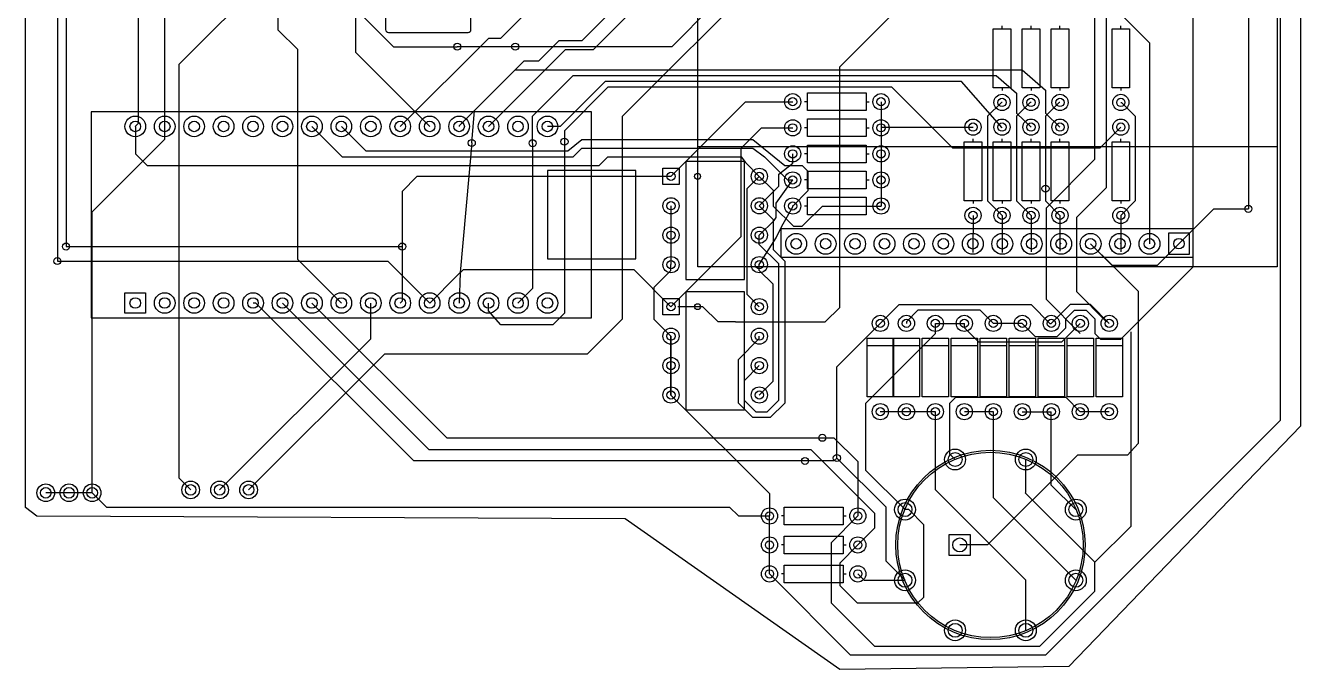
# Model space of a CAD drawing. Header units: millimetres. Extents: x 0 to 110, y -113 to 8.
# Drawn here: x 0 to 110, y -112.8 to -57.2 of the extents above; entities that cross this region are included whole.
import ezdxf

# ---------------------------------------------------------------- set-up
doc = ezdxf.new("R2010")
doc.units = ezdxf.units.MM

msp = doc.modelspace()

# ---------------------------------------------------------------- linework, layer by layer
for points in [[(58, 8), (108, 8), (108, -78), (58, -78), (58, 8)], [(56.96, -68.92), (56.96, -79.08), (62.04, -79.08), (62.04, -68.92), (56.96, -68.92)], [(45.03, -77.31), (52.65, -77.31), (52.65, -69.69), (45.03, -69.69), (45.03, -77.31)], [(56.39, -69.49), (56.39, -70.89), (54.99, -70.89), (54.99, -69.49)], [(65.19, -74.7), (100.7, -74.7), (100.7, -77.2), (65.19, -77.2), (65.19, -74.7)], [(98.61, -75.1), (98.61, -76.9), (100.41, -76.9), (100.41, -75.1)], [(8.58, -80.23), (10.36, -80.23), (10.36, -82.01), (8.58, -82.01)], [(56.96, -80.17), (56.96, -90.33), (62.04, -90.33), (62.04, -80.17), (56.96, -80.17)], [(56.39, -80.74), (56.39, -82.14), (54.99, -82.14), (54.99, -80.74)], [(72.61, -89.23), (72.61, -84.15), (74.89, -84.15), (74.89, -89.23), (72.61, -89.23)], [(74.86, -89.23), (74.86, -84.15), (77.14, -84.15), (77.14, -89.23), (74.86, -89.23)], [(77.36, -89.23), (77.36, -84.15), (79.64, -84.15), (79.64, -89.23), (77.36, -89.23)], [(79.86, -89.23), (79.86, -84.15), (82.14, -84.15), (82.14, -89.23), (79.86, -89.23)], [(82.36, -89.23), (82.36, -84.15), (84.64, -84.15), (84.64, -89.23), (82.36, -89.23)], [(84.86, -89.23), (84.86, -84.15), (87.14, -84.15), (87.14, -89.23), (84.86, -89.23)], [(87.36, -89.23), (87.36, -84.15), (89.64, -84.15), (89.64, -89.23), (87.36, -89.23)], [(89.86, -89.23), (89.86, -84.15), (92.14, -84.15), (92.14, -89.23), (89.86, -89.23)], [(92.36, -89.23), (92.36, -84.15), (94.64, -84.15), (94.64, -89.23), (92.36, -89.23)], [(79.7, -101.1), (81.5, -101.1), (81.5, -102.9), (79.7, -102.9)]]:
    msp.add_lwpolyline(points, close=True)
for points in [[(51.75, -99.75), (0.99, -99.53), (0, -98.78), (0, -1.03), (1, 0)], [(9.47, -65.88), (9.75, -65.6), (9.75, -44.75), (13.25, -41.25), (22.25, -41.25), (23.25, -40.25), (23.25, -40), (26.5, -36.75), (26.5, -28.99), (38.75, -16.75)], [(9.5, -24.55), (7, -27.05), (7, -31), (6.25, -31.5), (2.75, -31.5), (1.75, -32.25), (1.75, -36.5), (2.75, -37.5), (2.75, -61.24), (2.75, -77.5)], [(50.5, -26), (50.5, -56), (48, -58.5), (46, -58.5), (44.25, -60.25), (43, -60.25), (37.41, -65.84), (37.41, -65.88)], [(110, -26), (110, -91.75)], [(14.3, -33.95), (3.5, -44.75), (3.5, -60.75), (3.5, -76.25)], [(61.25, -82.75), (61.25, -82.75), (69, -82.75), (70.25, -81.5), (70.25, -60.75), (78.75, -52.25), (78.75, -51), (80.06, -49.69), (80.06, -43.94)], [(93.27, -82.74), (90.69, -80.15), (90.69, -73.72), (93.25, -71.15), (93.25, -45.25)], [(32.33, -65.88), (39.96, -58.25), (41, -58.25), (43.5, -55.75), (43.5, -51.5), (45.75, -49.25), (52.25, -49.25), (53.75, -47.75)], [(91, -83.75), (88.08, -80.83), (88.08, -72.91), (92.27, -68.72), (92.25, -47.75)], [(12.01, -65.88), (12.01, -52.24), (14, -50.25), (14.19, -50.25)], [(65.06, -50.5), (64.56, -51), (58.5, -51), (57.75, -51.75), (56.75, -51.75), (56, -52.5), (56, -53.5), (56.5, -54), (58.75, -54), (59.25, -54.5), (59.25, -55.5), (55.75, -59), (42.25, -59)], [(14.25, -97.25), (13.25, -96.25), (13.25, -60.5), (20.79, -52.96), (20.79, -52.75)], [(25.5, -52.75), (31.75, -59), (37.25, -59)], [(34.87, -65.88), (28.5, -59.51), (28.5, -52)], [(39.95, -65.88), (46.58, -59.25), (49, -59.25), (51.75, -56.5), (51.75, -54.75), (53.75, -52.75)], [(108.25, -52), (108.25, -91.25), (88, -111.5), (71.19, -111.5), (64.19, -104.5)], [(19.25, -97.25), (31, -85.5), (48.5, -85.5), (51.5, -82.5), (51.5, -65), (63.5, -53), (65.06, -53)], [(105.5, -53.81), (105.5, -73)], [(27.25, -81.12), (23.5, -77.37), (23.5, -59.25), (21.81, -57.56), (21.81, -55.25)], [(31.07, -55.48), (31.07, -57.52)], [(38.43, -57.52), (38.43, -55.48)], [(86, -82.88), (87.12, -84), (89, -84), (89.75, -83.25), (89.75, -82.5), (90.5, -81.75), (91.5, -81.75), (92.25, -82.5), (92.25, -83.75), (92.75, -84.25), (94.5, -84.25), (100.75, -78), (100.75, -55.09)], [(94.5, -56.19), (96.97, -58.66), (96.97, -76.01)], [(31.32, -57.77), (38.18, -57.77)], [(83.49, -62.54), (83.49, -57.46)], [(83.49, -57.46), (84.25, -57.46)], [(84.25, -57.46), (84.25, -57.21)], [(84.25, -57.46), (85.01, -57.46)], [(85.01, -57.46), (85.01, -62.54)], [(85.99, -62.54), (85.99, -57.46)], [(85.99, -57.46), (86.75, -57.46)], [(86.75, -57.46), (86.75, -57.21)], [(86.75, -57.46), (87.51, -57.46)], [(87.51, -57.46), (87.51, -62.54)], [(88.49, -62.54), (88.49, -57.46)], [(88.49, -57.46), (89.25, -57.46)], [(89.25, -57.46), (89.25, -57.21)], [(89.25, -57.46), (90.01, -57.46)], [(90.01, -57.46), (90.01, -62.54)], [(93.74, -62.54), (93.74, -57.46)], [(93.74, -57.46), (94.5, -57.46)], [(94.5, -57.46), (94.5, -57.21)], [(94.5, -57.46), (95.26, -57.46)], [(95.26, -57.46), (95.26, -62.54)], [(42.25, -59), (37.25, -59)], [(38.5, -67.31), (38.75, -64.5), (42.25, -61), (86, -61), (88, -62.75), (88, -64.75), (89.25, -65.94)], [(43.75, -67.33), (43.75, -65), (47.25, -61.5), (83.75, -61.5), (85.5, -63), (85.5, -64.75), (86.75, -65.94)], [(84.25, -66), (80.75, -62), (50, -62), (46.12, -65.88), (45.03, -65.88)], [(94.5, -65.94), (92.69, -67.75), (80, -67.75), (74.75, -62.5), (50.25, -62.5), (46.5, -66.25), (46.5, -67.2)], [(84.25, -62.54), (83.49, -62.54)], [(85.01, -62.54), (84.25, -62.54)], [(84.25, -62.54), (84.25, -62.79)], [(86.75, -62.54), (85.99, -62.54)], [(87.51, -62.54), (86.75, -62.54)], [(86.75, -62.54), (86.75, -62.79)], [(89.25, -62.54), (88.49, -62.54)], [(90.01, -62.54), (89.25, -62.54)], [(89.25, -62.54), (89.25, -62.79)], [(94.5, -62.54), (93.74, -62.54)], [(95.26, -62.54), (94.5, -62.54)], [(94.5, -62.54), (94.5, -62.79)], [(55.69, -70.19), (62.13, -63.75), (66.19, -63.75)], [(67.46, -63.75), (67.21, -63.75)], [(67.46, -63.75), (67.46, -62.99)], [(67.46, -62.99), (72.54, -62.99)], [(67.46, -64.51), (67.46, -63.75)], [(72.54, -62.99), (72.54, -63.75)], [(72.54, -63.75), (72.54, -64.51)], [(72.54, -63.75), (72.79, -63.75)], [(73.81, -63.75), (73.81, -66)], [(48.84, -64.61), (5.66, -64.61)], [(5.66, -64.61), (5.66, -82.39)], [(48.84, -82.39), (48.84, -64.61)], [(72.54, -64.51), (67.46, -64.51)], [(84.25, -63.81), (84.19, -63.81), (83, -65), (83, -72.31), (84.25, -73.56)], [(86.75, -63.81), (86.69, -63.81), (85.5, -65), (85.5, -72.31), (86.75, -73.56)], [(89.25, -63.81), (89.19, -63.81), (88, -65), (88, -71.25)], [(94.5, -63.81), (94.56, -63.81), (95.75, -65), (95.75, -72.31), (94.5, -73.56)], [(5.75, -97.5), (5.75, -73.25), (12.01, -66.99), (12.01, -65.88)], [(9.47, -65.88), (9.5, -65.91), (9.5, -68.25), (10.5, -69.25), (49.5, -69.25), (50.25, -68.5), (61.75, -68.5), (62.12, -69), (63.31, -70.19)], [(24.71, -65.88), (27.33, -68.5), (47.25, -68.5), (48, -67.75), (62.75, -67.75), (63.75, -68.5), (65.75, -70.5), (66.19, -70.5)], [(27.25, -65.88), (29.37, -68), (46.8, -68), (48, -67), (62.75, -67), (65.5, -69.25), (67, -69.25), (67.5, -69.75), (67.5, -71.44), (66.19, -72.75)], [(67.46, -66), (67.21, -66)], [(67.46, -65.24), (72.54, -65.24)], [(67.46, -66), (67.46, -65.24)], [(67.46, -66.76), (67.46, -66)], [(72.54, -65.24), (72.54, -66)], [(72.54, -66), (72.54, -66.76)], [(72.54, -66), (72.79, -66)], [(73.81, -66), (73.87, -65.94), (81.75, -65.94)], [(55.69, -81.44), (61.75, -75.38), (61.75, -67.75), (63.5, -66), (66.19, -66)], [(72.54, -66.76), (67.46, -66.76)], [(73.81, -66), (73.81, -68.25)], [(81.75, -67.21), (81.75, -66.96)], [(84.25, -67.21), (84.25, -66.96)], [(86.75, -67.21), (86.75, -66.96)], [(89.25, -67.21), (89.25, -66.96)], [(94.5, -67.21), (94.5, -66.96)], [(38.5, -67.31), (37.5, -78.5), (37.41, -81.12)], [(46.5, -67.2), (46.5, -82), (45.5, -83), (41, -83), (39.95, -81.8), (39.95, -81.12)], [(43.75, -67.33), (43.75, -79.86), (42.49, -81.12)], [(58, -67.6), (108, -67.6)], [(67.46, -67.49), (72.54, -67.49)], [(67.46, -68.25), (67.46, -67.49)], [(72.54, -67.49), (72.54, -68.25)], [(80.99, -72.29), (80.99, -67.21)], [(80.99, -67.21), (81.75, -67.21)], [(81.75, -67.21), (82.51, -67.21)], [(82.51, -67.21), (82.51, -72.29)], [(83.49, -72.29), (83.49, -67.21)], [(83.49, -67.21), (84.25, -67.21)], [(84.25, -67.21), (85.01, -67.21)], [(85.01, -67.21), (85.01, -72.29)], [(85.99, -72.29), (85.99, -67.21)], [(85.99, -67.21), (86.75, -67.21)], [(86.75, -67.21), (87.51, -67.21)], [(87.51, -67.21), (87.51, -72.29)], [(88.49, -72.29), (88.49, -67.21)], [(88.49, -67.21), (89.25, -67.21)], [(89.25, -67.21), (90.01, -67.21)], [(90.01, -67.21), (90.01, -72.29)], [(93.74, -72.29), (93.74, -67.21)], [(93.74, -67.21), (94.5, -67.21)], [(94.5, -67.21), (95.26, -67.21)], [(95.26, -67.21), (95.26, -72.29)], [(63.31, -72.73), (65, -71.04), (65, -70), (66.19, -69.06), (66.19, -68.25)], [(67.46, -68.25), (67.21, -68.25)], [(67.46, -69.01), (67.46, -68.25)], [(72.54, -69.01), (67.46, -69.01)], [(72.54, -68.25), (72.54, -69.01)], [(72.54, -68.25), (72.79, -68.25)], [(73.81, -68.25), (73.81, -70.5)], [(55.69, -70.19), (33.75, -70.19), (32.5, -71.5), (32.5, -76.25)], [(63.31, -81.44), (62.25, -80.38), (62.25, -71.25), (63.31, -70.19)], [(63.31, -70.19), (64.5, -71.38), (64.5, -72.75), (66.25, -74.5), (67, -74.5), (68.75, -72.75), (73.81, -72.75)], [(67.46, -69.74), (72.54, -69.74)], [(67.46, -70.5), (67.46, -69.74)], [(72.54, -69.74), (72.54, -70.5)], [(63.31, -75.27), (64.58, -74), (64.75, -73.75), (64.75, -72.5), (66.19, -70.5)], [(67.46, -70.5), (67.21, -70.5)], [(67.46, -71.26), (67.46, -70.5)], [(72.54, -71.26), (67.46, -71.26)], [(72.54, -70.5), (72.54, -71.26)], [(72.54, -70.5), (72.79, -70.5)], [(73.81, -70.5), (73.81, -72.75)], [(88, -71.25), (88, -72.31), (89.25, -73.56)], [(67.46, -71.99), (72.54, -71.99)], [(67.46, -72.75), (67.46, -71.99)], [(72.54, -71.99), (72.54, -72.75)], [(81.75, -72.29), (80.99, -72.29)], [(82.51, -72.29), (81.75, -72.29)], [(81.75, -72.29), (81.75, -72.54)], [(84.25, -72.29), (83.49, -72.29)], [(85.01, -72.29), (84.25, -72.29)], [(84.25, -72.29), (84.25, -72.54)], [(86.75, -72.29), (85.99, -72.29)], [(87.51, -72.29), (86.75, -72.29)], [(86.75, -72.29), (86.75, -72.54)], [(89.25, -72.29), (88.49, -72.29)], [(90.01, -72.29), (89.25, -72.29)], [(89.25, -72.29), (89.25, -72.54)], [(94.5, -72.29), (93.74, -72.29)], [(95.26, -72.29), (94.5, -72.29)], [(94.5, -72.29), (94.5, -72.54)], [(55.69, -72.73), (55.69, -75.27)], [(55.69, -72.73), (55.69, -75.27)], [(63.31, -72.73), (64.5, -73.92), (64.5, -76.5), (65.5, -77.5), (65.5, -89.75), (64.25, -91), (62.75, -91), (61.5, -89.75), (61.5, -86), (63.31, -84.19), (63.31, -83.98)], [(63.31, -77.81), (64.75, -75.5), (65.25, -74.5), (66.19, -72.81), (66.19, -72.75)], [(66.19, -72.69), (66.19, -72.75)], [(67.46, -72.75), (67.21, -72.75)], [(67.46, -73.51), (67.46, -72.75)], [(72.54, -73.51), (67.46, -73.51)], [(72.54, -72.75), (72.54, -73.51)], [(72.54, -72.75), (72.79, -72.75)], [(81.75, -73.56), (81.73, -76.76)], [(84.25, -73.56), (84.27, -76.76)], [(86.75, -73.56), (86.75, -76.69), (86.75, -76.69)], [(89.25, -73.56), (89.25, -76.65), (89.25, -76.65)], [(94.5, -73.56), (94.5, -76.69), (94.5, -76.69)], [(99.51, -76), (102.51, -73), (105.5, -73)], [(55.69, -75.27), (55.69, -77.81)], [(55.69, -75.27), (55.69, -77.81)], [(63.31, -86.52), (62, -87.83), (62, -89.5), (63, -90.5), (64, -90.5), (65, -89.5), (65, -77.75), (63.31, -76.06), (63.31, -75.27)], [(3.5, -76.25), (32.5, -76.25)], [(32.5, -76.25), (32.5, -80.95), (32.33, -81.12)], [(91.89, -76.01), (96, -80.11), (96, -93.25), (95.08, -94.25), (90.75, -94.25), (83, -102), (80.6, -102)], [(86.75, -75.94), (86.81, -76.01)], [(89.25, -75.9), (89.35, -76.01)], [(91.89, -76.01), (93.75, -77.86), (97.65, -77.86), (99.51, -76)], [(94.5, -75.94), (94.43, -76.01)], [(2.75, -77.5), (31.25, -77.5), (34.87, -81.12)], [(55.69, -83.98), (54.25, -82.54), (54.25, -79.75), (55.69, -78.31), (55.69, -77.81)], [(63.31, -89.06), (64.5, -87.87), (64.5, -79.5), (63.31, -78.31), (63.31, -77.81)], [(55.69, -81.44), (52.5, -78.25), (37.75, -78.25), (37.25, -78.74), (34.87, -81.12)], [(16.75, -97.25), (29.79, -84.21), (29.79, -81.12)], [(67.25, -94.75), (33.5, -94.75), (19.87, -81.12), (19.63, -81.12)], [(22.17, -81.12), (34.8, -93.75), (67.75, -93.75), (73.25, -99.25), (73.25, -100.56), (71.81, -102)], [(24.71, -81.12), (36.34, -92.75), (68.75, -92.75)], [(73.75, -82.88), (75.38, -81.25), (86.75, -81.25), (88.38, -82.88), (88.5, -82.88)], [(93.5, -82.88), (91.87, -81.25), (90.13, -81.25), (88.5, -82.88)], [(5.66, -82.39), (48.84, -82.39)], [(61.25, -82.75), (59.75, -82.75), (58.44, -81.44), (56.27, -81.44)], [(83.5, -82.88), (82.37, -81.75), (77, -81.75), (76, -82.75), (76, -82.88)], [(70, -94.5), (70, -94.5), (70, -86.63), (73.75, -82.88)], [(75.88, -98.95), (72.5, -95.57), (72.5, -89.75), (78.5, -83.75), (78.5, -82.88)], [(78.5, -82.88), (81, -82.88)], [(91, -82.88), (89.38, -84.5), (82.25, -84.5), (81, -83.25), (81, -82.88)], [(86, -82.88), (83.5, -82.88)], [(55.69, -86.52), (55.69, -83.98)], [(55.69, -83.98), (55.69, -86.52)], [(92.25, -103.5), (95.38, -100.37), (95.38, -83.6)], [(72.61, -84.78), (74.89, -84.78)], [(74.86, -84.78), (77.14, -84.78)], [(77.36, -84.78), (79.64, -84.78)], [(79.86, -84.78), (82.14, -84.78)], [(82.36, -84.78), (84.64, -84.78)], [(84.86, -84.78), (87.14, -84.78)], [(87.36, -84.78), (89.64, -84.78)], [(89.86, -84.78), (92.14, -84.78)], [(92.36, -84.78), (94.64, -84.78)], [(55.69, -89.06), (55.69, -86.52)], [(55.69, -86.52), (55.69, -89.06)], [(55.69, -89.06), (64.19, -97.56), (64.19, -99.5)], [(80.2, -94.63), (79.75, -94.18), (79.75, -89.75), (80.25, -89.25), (89.75, -89.25), (91, -90.5)], [(76, -90.5), (73.75, -90.5), (73.75, -90.5)], [(78.5, -90.5), (78.5, -90.5), (76, -90.5)], [(86.3, -109.37), (86.3, -105.05), (78.5, -97.25), (78.5, -90.5)], [(83.5, -90.5), (83.5, -90.5), (81, -90.5)], [(90.62, -105.05), (83.5, -97.93), (83.5, -90.5)], [(86, -90.5), (88.5, -90.5)], [(90.62, -98.95), (88.5, -96.84), (88.5, -90.5)], [(93.5, -90.5), (91, -90.5)], [(110, -91.75), (90, -112.5), (70.25, -112.75)], [(68.75, -92.75), (69.75, -92.75), (71.81, -94.81), (71.81, -99.5)], [(70, -94.5), (69.75, -94.75), (67.25, -94.75)], [(75.89, -105.05), (74.25, -103.41), (74.25, -98.75), (70, -94.5)], [(71.81, -99.5), (69.5, -101.81), (69.5, -107), (73.25, -110.75), (87.5, -110.75), (92.25, -106), (92.25, -103.5), (86.25, -97.5), (86.3, -97.45), (86.3, -94.63)], [(3.75, -97.5), (1.75, -97.5)], [(5.75, -97.5), (3.75, -97.5)], [(5.75, -97.5), (7, -98.75), (60.75, -98.75), (61.5, -99.5), (64.19, -99.5)], [(65.46, -98.74), (70.54, -98.74)], [(65.46, -99.5), (65.46, -98.74)], [(71.81, -102), (70.25, -103.56), (70.25, -105.5), (71.75, -107), (77, -107), (77.5, -106.5), (77.5, -100.25), (76.2, -98.95), (75.88, -98.95)], [(70.54, -98.74), (70.54, -99.5)], [(70.25, -112.75), (51.75, -99.75)], [(64.19, -102), (64.19, -99.5)], [(65.46, -99.5), (65.21, -99.5)], [(65.46, -100.26), (65.46, -99.5)], [(70.54, -99.5), (70.54, -100.26)], [(70.54, -99.5), (70.79, -99.5)], [(70.54, -100.26), (65.46, -100.26)], [(64.19, -104.5), (64.19, -102)], [(65.46, -102), (65.21, -102)], [(65.46, -101.24), (70.54, -101.24)], [(65.46, -102), (65.46, -101.24)], [(65.46, -102.76), (65.46, -102)], [(70.54, -101.24), (70.54, -102)], [(70.54, -102), (70.54, -102.76)], [(70.54, -102), (70.79, -102)], [(70.54, -102.76), (65.46, -102.76)], [(65.46, -104.5), (65.21, -104.5)], [(65.46, -103.74), (70.54, -103.74)], [(65.46, -104.5), (65.46, -103.74)], [(65.46, -105.26), (65.46, -104.5)], [(70.54, -103.74), (70.54, -104.5)], [(70.54, -104.5), (70.54, -105.26)], [(70.54, -104.5), (70.79, -104.5)], [(70.54, -105.26), (65.46, -105.26)], [(71.81, -104.5), (72.36, -105.05), (75.88, -105.05)]]:
    msp.add_lwpolyline(points)
for centre, radius in [((37.25, -59), 0.305), ((42.25, -59), 0.305), ((66.19, -63.75), 0.699), ((66.19, -63.75), 0.356), ((73.81, -63.75), 0.699), ((73.81, -63.75), 0.356), ((84.25, -63.81), 0.699), ((84.25, -63.81), 0.356), ((86.75, -63.81), 0.699), ((86.75, -63.81), 0.356), ((89.25, -63.81), 0.699), ((89.25, -63.81), 0.356), ((94.5, -63.81), 0.699), ((94.5, -63.81), 0.356), ((9.47, -65.88), 0.889), ((9.47, -65.88), 0.457), ((12.01, -65.88), 0.889), ((12.01, -65.88), 0.457), ((14.55, -65.88), 0.889), ((14.55, -65.88), 0.457), ((17.09, -65.88), 0.889), ((17.09, -65.88), 0.457), ((19.63, -65.88), 0.889), ((19.63, -65.88), 0.457), ((22.17, -65.88), 0.889), ((22.17, -65.88), 0.457), ((24.71, -65.88), 0.889), ((24.71, -65.88), 0.457), ((27.25, -65.88), 0.889), ((27.25, -65.88), 0.457), ((29.79, -65.88), 0.889), ((29.79, -65.88), 0.457), ((32.33, -65.88), 0.889), ((32.33, -65.88), 0.457), ((34.87, -65.88), 0.889), ((34.87, -65.88), 0.457), ((37.41, -65.88), 0.889), ((37.41, -65.88), 0.457), ((39.95, -65.88), 0.889), ((39.95, -65.88), 0.457), ((42.49, -65.88), 0.889), ((42.49, -65.88), 0.457), ((45.03, -65.88), 0.889), ((45.03, -65.88), 0.457), ((66.19, -66), 0.699), ((66.19, -66), 0.356), ((73.81, -66), 0.699), ((73.81, -66), 0.356), ((81.75, -65.94), 0.699), ((81.75, -65.94), 0.356), ((84.25, -65.94), 0.699), ((84.25, -65.94), 0.356), ((86.75, -65.94), 0.699), ((86.75, -65.94), 0.356), ((89.25, -65.94), 0.699), ((89.25, -65.94), 0.356), ((94.5, -65.94), 0.699), ((94.5, -65.94), 0.356), ((38.5, -67.31), 0.305), ((43.75, -67.33), 0.305), ((46.5, -67.2), 0.305), ((66.19, -68.25), 0.699), ((66.19, -68.25), 0.356), ((73.81, -68.25), 0.699), ((73.81, -68.25), 0.356), ((55.69, -70.19), 0.356), ((57.98, -70.19), 0.254), ((63.31, -70.19), 0.699), ((63.31, -70.19), 0.356), ((66.19, -70.5), 0.699), ((66.19, -70.5), 0.356), ((73.81, -70.5), 0.699), ((73.81, -70.5), 0.356), ((88, -71.25), 0.305), ((55.69, -72.73), 0.699), ((55.69, -72.73), 0.356), ((63.31, -72.73), 0.699), ((63.31, -72.73), 0.356), ((66.19, -72.75), 0.699), ((66.19, -72.75), 0.356), ((73.81, -72.75), 0.699), ((73.81, -72.75), 0.356), ((81.75, -73.56), 0.699), ((81.75, -73.56), 0.356), ((84.25, -73.56), 0.699), ((84.25, -73.56), 0.356), ((86.75, -73.56), 0.699), ((86.75, -73.56), 0.356), ((89.25, -73.56), 0.699), ((89.25, -73.56), 0.356), ((94.5, -73.56), 0.699), ((94.5, -73.56), 0.356), ((105.5, -73), 0.305), ((55.69, -75.27), 0.699), ((63.31, -75.27), 0.699), ((55.69, -75.27), 0.356), ((63.31, -75.27), 0.356), ((66.49, -76.01), 0.9), ((66.49, -76.01), 0.45), ((69.03, -76.01), 0.9), ((69.03, -76.01), 0.45), ((71.57, -76.01), 0.9), ((71.57, -76.01), 0.45), ((74.11, -76.01), 0.9), ((74.11, -76.01), 0.45), ((76.65, -76.01), 0.9), ((76.65, -76.01), 0.45), ((79.19, -76.01), 0.9), ((79.19, -76.01), 0.45), ((81.73, -76.01), 0.9), ((81.73, -76.01), 0.45), ((84.27, -76.01), 0.9), ((84.27, -76.01), 0.45), ((86.81, -76.01), 0.9), ((86.81, -76.01), 0.45), ((89.35, -76.01), 0.9), ((89.35, -76.01), 0.45), ((91.89, -76.01), 0.9), ((91.89, -76.01), 0.45), ((94.43, -76.01), 0.9), ((94.43, -76.01), 0.45), ((96.97, -76.01), 0.9), ((96.97, -76.01), 0.45), ((99.51, -76), 0.45), ((3.5, -76.25), 0.305), ((32.5, -76.25), 0.305), ((2.75, -77.5), 0.305), ((55.69, -77.81), 0.699), ((55.69, -77.81), 0.356), ((63.31, -77.81), 0.699), ((63.31, -77.81), 0.356), ((12.01, -81.12), 0.889), ((14.55, -81.12), 0.889), ((17.09, -81.12), 0.889), ((19.63, -81.12), 0.889), ((22.17, -81.12), 0.889), ((24.71, -81.12), 0.889), ((27.25, -81.12), 0.889), ((29.79, -81.12), 0.889), ((32.33, -81.12), 0.889), ((34.87, -81.12), 0.889), ((37.41, -81.12), 0.889), ((39.95, -81.12), 0.889), ((42.49, -81.12), 0.889), ((45.03, -81.12), 0.889), ((9.47, -81.12), 0.457), ((12.01, -81.12), 0.457), ((14.55, -81.12), 0.457), ((17.09, -81.12), 0.457), ((19.63, -81.12), 0.457), ((22.17, -81.12), 0.457), ((24.71, -81.12), 0.457), ((27.25, -81.12), 0.457), ((29.79, -81.12), 0.457), ((32.33, -81.12), 0.457), ((34.87, -81.12), 0.457), ((37.41, -81.12), 0.457), ((39.95, -81.12), 0.457), ((42.49, -81.12), 0.457), ((45.03, -81.12), 0.457), ((55.69, -81.44), 0.356), ((57.98, -81.44), 0.254), ((63.31, -81.44), 0.699), ((63.31, -81.44), 0.356), ((73.75, -82.88), 0.699), ((76, -82.88), 0.699), ((78.5, -82.88), 0.699), ((81, -82.88), 0.699), ((83.5, -82.88), 0.699), ((86, -82.88), 0.699), ((88.5, -82.88), 0.699), ((91, -82.88), 0.699), ((93.5, -82.88), 0.699), ((55.69, -83.98), 0.699), ((63.31, -83.98), 0.699), ((73.75, -82.88), 0.356), ((76, -82.88), 0.356), ((78.5, -82.88), 0.356), ((81, -82.88), 0.356), ((83.5, -82.88), 0.356), ((86, -82.88), 0.356), ((88.5, -82.88), 0.356), ((91, -82.88), 0.356), ((93.5, -82.88), 0.356), ((55.69, -83.98), 0.356), ((63.31, -83.98), 0.356), ((55.69, -86.52), 0.699), ((55.69, -86.52), 0.356), ((63.31, -86.52), 0.699), ((63.31, -86.52), 0.356), ((55.69, -89.06), 0.699), ((55.69, -89.06), 0.356), ((63.31, -89.06), 0.699), ((63.31, -89.06), 0.356), ((73.75, -90.5), 0.699), ((73.75, -90.5), 0.356), ((76, -90.5), 0.699), ((76, -90.5), 0.356), ((78.5, -90.5), 0.699), ((78.5, -90.5), 0.356), ((81, -90.5), 0.699), ((81, -90.5), 0.356), ((83.5, -90.5), 0.699), ((83.5, -90.5), 0.356), ((86, -90.5), 0.699), ((86, -90.5), 0.356), ((88.5, -90.5), 0.699), ((88.5, -90.5), 0.356), ((91, -90.5), 0.699), ((91, -90.5), 0.356), ((93.5, -90.5), 0.699), ((93.5, -90.5), 0.356), ((68.75, -92.75), 0.305), ((67.25, -94.75), 0.305), ((70, -94.5), 0.305), ((83.25, -102), 8.17), ((83.25, -102), 8), ((80.2, -94.63), 0.9), ((80.2, -94.63), 0.6), ((86.3, -94.63), 0.9), ((86.3, -94.63), 0.6), ((1.75, -97.5), 0.762), ((3.75, -97.5), 0.762), ((5.75, -97.5), 0.762), ((14.25, -97.25), 0.762), ((14.25, -97.25), 0.457), ((16.75, -97.25), 0.762), ((16.75, -97.25), 0.457), ((19.25, -97.25), 0.762), ((19.25, -97.25), 0.457), ((1.75, -97.5), 0.457), ((3.75, -97.5), 0.457), ((5.75, -97.5), 0.457), ((64.19, -99.5), 0.699), ((71.81, -99.5), 0.699), ((75.88, -98.95), 0.9), ((75.88, -98.95), 0.6), ((90.62, -98.95), 0.9), ((90.62, -98.95), 0.6), ((64.19, -99.5), 0.356), ((71.81, -99.5), 0.356), ((64.19, -102), 0.699), ((64.19, -102), 0.356), ((71.81, -102), 0.699), ((71.81, -102), 0.356), ((80.6, -102), 0.6), ((64.19, -104.5), 0.699), ((64.19, -104.5), 0.356), ((71.81, -104.5), 0.699), ((71.81, -104.5), 0.356), ((75.88, -105.05), 0.9), ((75.88, -105.05), 0.6), ((90.62, -105.05), 0.9), ((90.62, -105.05), 0.6), ((80.2, -109.37), 0.9), ((80.2, -109.37), 0.6), ((86.3, -109.37), 0.9), ((86.3, -109.37), 0.6)]:
    msp.add_circle(centre, radius)
for centre, start, end in [((31.32, -57.52), 180, 270), ((38.18, -57.52), 270, 0)]:
    msp.add_arc(centre, 0.254, start, end)

doc.saveas('drawing.dxf')
